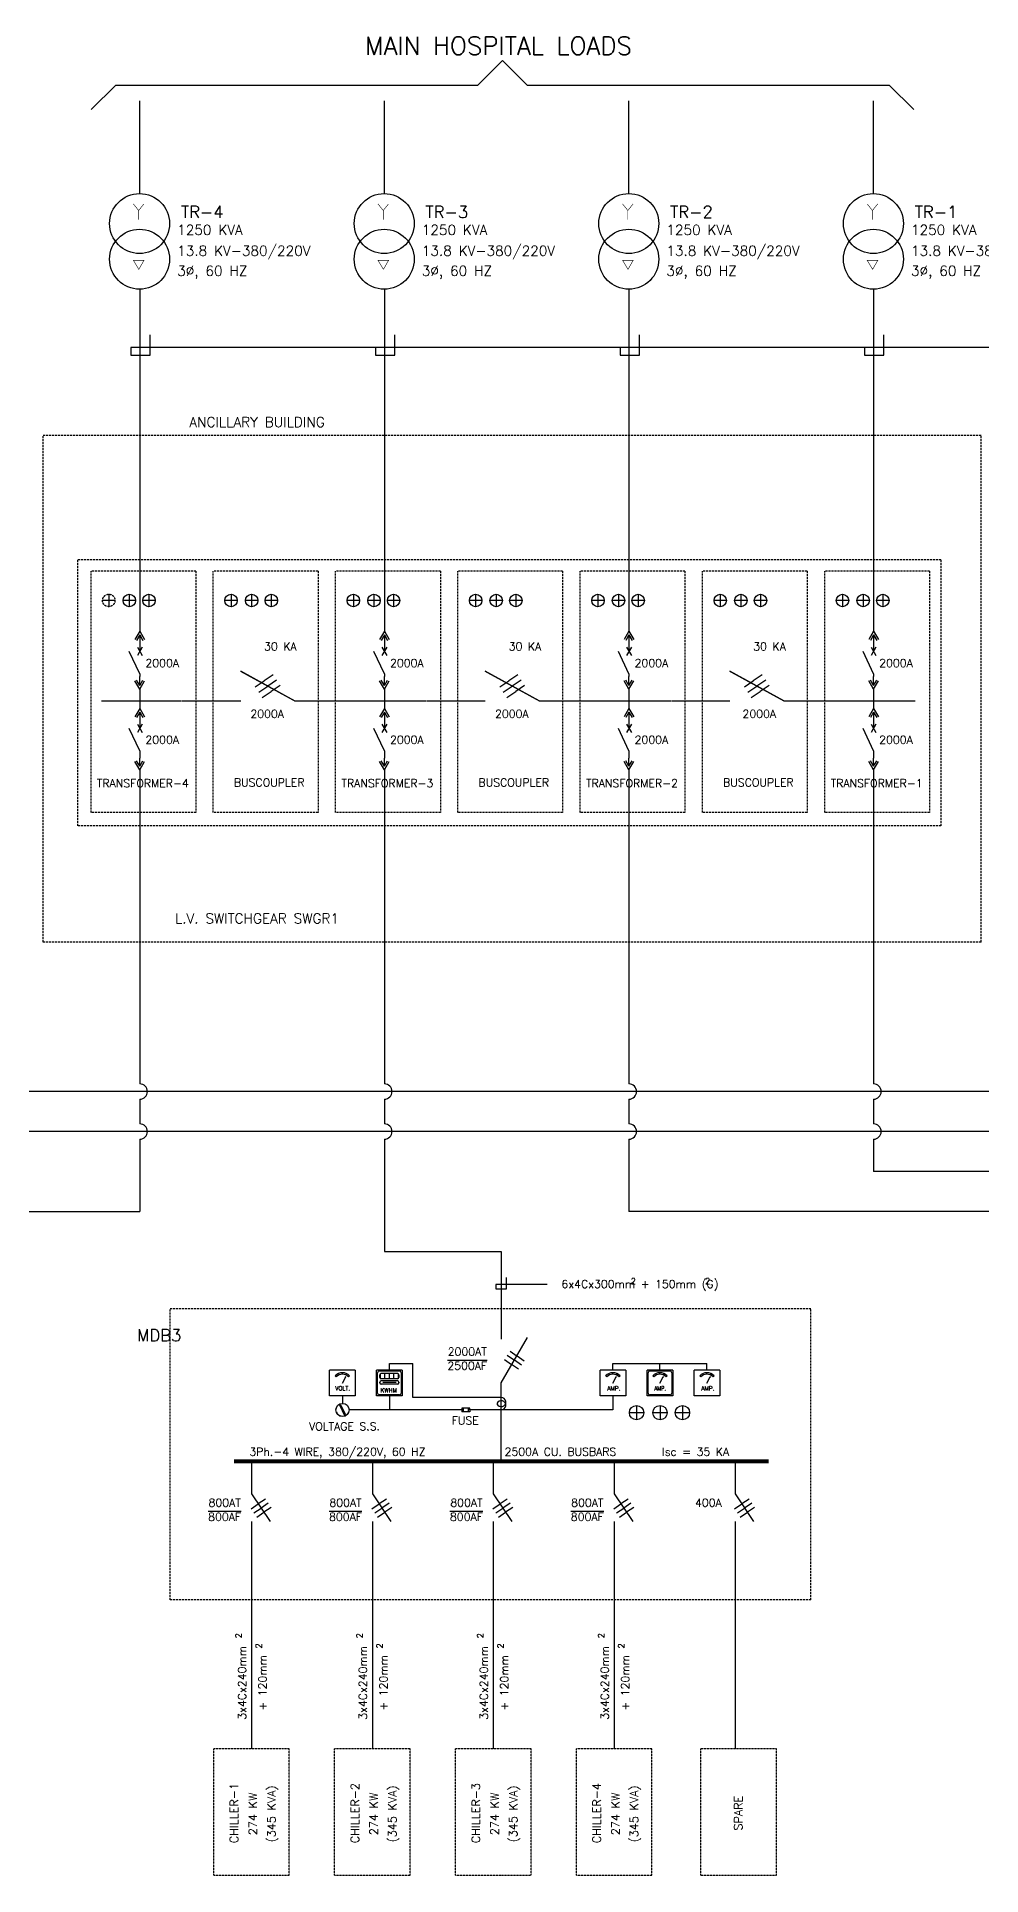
# Model space of a CAD drawing. Extents: x 20055 to 127460, y -8950 to 79188.
# Drawn here: x 64160 to 87773, y 33237 to 79188 of the extents above; entities that cross this region are included whole.
import ezdxf
from ezdxf.enums import TextEntityAlignment as Align

# ---------------------------------------------------------------- set-up
doc = ezdxf.new("R2010")
doc.units = 0
doc.header["$MEASUREMENT"] = 0
doc.linetypes.add('DASHED', pattern=[0.75, 0.5, -0.25])
for name, color, linetype in [('DB', 4, 'CONTINUOUS'), ('GRID-NO', 1, 'CONTINUOUS'), ('TEXT', 200, 'CONTINUOUS'), ('WIRE', 4, 'CONTINUOUS')]:
    doc.layers.add(name, color=color, linetype=linetype)
doc.styles.add('DWG', font='ROMANS.shx', dxfattribs={"width": 0.8, "height": 200})
doc.styles.add('ROMANS', font='ROMANS.shx', dxfattribs={"height": 0.4})

msp = doc.modelspace()

# ---------------------------------------------------------------- linework, layer by layer
at = {"layer": 'DB', "color": 7, "linetype": 'DASHED', "ltscale": 100}
for p, q in [((64319, 56557), (64319, 69219)), ((87768, 69219), (64319, 69219)), ((87768, 56557), (87768, 69219)), ((86767, 66113), (65183, 66113)), ((65183, 59464), (65183, 66113)), ((65517, 59797), (65517, 65827)), ((68135, 65827), (65517, 65827)), ((68135, 65827), (68135, 59797)), ((71193, 65827), (68574, 65827)), ((68574, 59797), (68574, 65827)), ((71193, 65827), (71193, 59797)), ((71632, 59797), (71632, 65827)), ((74250, 65827), (71632, 65827)), ((74250, 65827), (74250, 59797)), ((74690, 59797), (74690, 65827)), ((77308, 65827), (74690, 65827)), ((77308, 65827), (77308, 59797)), ((80366, 65827), (77747, 65827)), ((77747, 59797), (77747, 65827)), ((80366, 65827), (80366, 59797)), ((80805, 59797), (80805, 65827)), ((83423, 65827), (80805, 65827)), ((83423, 65827), (83423, 59797)), ((86481, 65827), (83862, 65827)), ((83862, 59797), (83862, 65827)), ((86481, 65827), (86481, 59797)), ((86767, 66113), (86767, 59464)), ((68135, 59797), (65517, 59797)), ((71193, 59797), (68574, 59797)), ((74250, 59797), (71632, 59797)), ((77308, 59797), (74690, 59797)), ((80366, 59797), (77747, 59797)), ((83423, 59797), (80805, 59797)), ((86481, 59797), (83862, 59797)), ((86767, 59464), (65183, 59464)), ((87768, 56557), (64319, 56557)), ((83516, 47391), (67495, 47391)), ((67495, 40124), (67495, 47391)), ((83516, 40124), (83516, 47391)), ((83516, 40124), (67495, 40124))]:
    msp.add_line(p, q, dxfattribs=at)
at = {"layer": 'DB', "color": 7, "linetype": 'DASHED'}
for p, q in [((70474, 36398), (68585, 36398)), ((68585, 33237), (68585, 36398)), ((70474, 33237), (70474, 36398)), ((71607, 33237), (71607, 36398)), ((73496, 36398), (71607, 36398)), ((73496, 33237), (73496, 36398)), ((76519, 36398), (74629, 36398)), ((74629, 33237), (74629, 36398)), ((76519, 33237), (76519, 36398)), ((77652, 33237), (77652, 36398)), ((79541, 36398), (77652, 36398)), ((79541, 33237), (79541, 36398)), ((80766, 33237), (80766, 36398)), ((82655, 36398), (80766, 36398)), ((82655, 33237), (82655, 36398)), ((68585, 33237), (70474, 33237)), ((71607, 33237), (73496, 33237)), ((74629, 33237), (76519, 33237)), ((77652, 33237), (79541, 33237)), ((80766, 33237), (82655, 33237))]:
    msp.add_line(p, q, dxfattribs=at)
at = {"layer": 'DB', "color": 7, "linetype": 'DASHED', "ltscale": 100}
msp.add_circle((65960, 65099), 156, dxfattribs=at)
at = {"layer": 'GRID-NO', "color": 11}
msp.add_lwpolyline([(76920, 47999), (75639, 47999), (75639, 47892), (75906, 47892), (75906, 48180)], dxfattribs=at)
at = {"layer": 'WIRE', "color": 0}
for p, q in [((75803, 78596), (75188, 77981)), ((75803, 78596), (76419, 77981)), ((66138, 77981), (65522, 77367)), ((66138, 77981), (75188, 77981)), ((76419, 77981), (85469, 77981)), ((85469, 77981), (86085, 77367))]:
    msp.add_line(p, q, dxfattribs=at)
at = {"layer": 'WIRE', "color": 4}
for p, q in [((66736, 75269), (66736, 77585)), ((72851, 75269), (72851, 77585)), ((78966, 75269), (78966, 77585)), ((85081, 75269), (85081, 77585)), ((65960, 65256), (65960, 64943)), ((66474, 65256), (66474, 64943)), ((66966, 65256), (66966, 64943)), ((69018, 65256), (69018, 64943)), ((69532, 65256), (69532, 64943)), ((70024, 65256), (70024, 64943)), ((72076, 65256), (72076, 64943)), ((72590, 65256), (72590, 64943)), ((73081, 65256), (73081, 64943)), ((75133, 65256), (75133, 64943)), ((75647, 65256), (75647, 64943)), ((76139, 65256), (76139, 64943)), ((78191, 65256), (78191, 64943)), ((78705, 65256), (78705, 64943)), ((79196, 65256), (79196, 64943)), ((81248, 65256), (81248, 64943)), ((81762, 65256), (81762, 64943)), ((82254, 65256), (82254, 64943)), ((84306, 65256), (84306, 64943)), ((84820, 65256), (84820, 64943)), ((85312, 65256), (85312, 64943)), ((66117, 65099), (65804, 65099)), ((66631, 65099), (66318, 65099)), ((67123, 65099), (66810, 65099)), ((69174, 65099), (68862, 65099)), ((69688, 65099), (69376, 65099)), ((70180, 65099), (69867, 65099)), ((72232, 65099), (71919, 65099)), ((72746, 65099), (72433, 65099)), ((73238, 65099), (72925, 65099)), ((75290, 65099), (74977, 65099)), ((75804, 65099), (75491, 65099)), ((76295, 65099), (75982, 65099)), ((78347, 65099), (78034, 65099)), ((78861, 65099), (78548, 65099)), ((79353, 65099), (79040, 65099)), ((81405, 65099), (81092, 65099)), ((81919, 65099), (81606, 65099)), ((82411, 65099), (82098, 65099)), ((84462, 65099), (84150, 65099)), ((84976, 65099), (84664, 65099)), ((85468, 65099), (85155, 65099)), ((66736, 63265), (66474, 63825)), ((72851, 63265), (72589, 63825)), ((78966, 63265), (78704, 63825)), ((85081, 63265), (84819, 63825)), ((66736, 63265), (66736, 63199)), ((70608, 62589), (69258, 63328)), ((69620, 62939), (69845, 63088)), ((69709, 62809), (69933, 62958)), ((70069, 63238), (69845, 63088)), ((70157, 63108), (69933, 62958)), ((70243, 62976), (70019, 62827)), ((72851, 63265), (72851, 63199)), ((76723, 62589), (75373, 63328)), ((75736, 62939), (75960, 63088)), ((75824, 62809), (76048, 62958)), ((76184, 63238), (75960, 63088)), ((76272, 63108), (76048, 62958)), ((76358, 62976), (76134, 62827)), ((78966, 63265), (78966, 63199)), ((82838, 62589), (81488, 63328)), ((81851, 62939), (82075, 63088)), ((81939, 62809), (82163, 62958)), ((82299, 63238), (82075, 63088)), ((82387, 63108), (82163, 62958)), ((82473, 62976), (82249, 62827)), ((85081, 63265), (85081, 63199)), ((65781, 62589), (67780, 62589)), ((67799, 62589), (69258, 62589)), ((69795, 62677), (70019, 62827)), ((70608, 62589), (71193, 62589)), ((71632, 62589), (73895, 62589)), ((73914, 62589), (75373, 62589)), ((75910, 62677), (76134, 62827)), ((76723, 62589), (77308, 62589)), ((77747, 62589), (80010, 62589)), ((80029, 62589), (81488, 62589)), ((82025, 62677), (82249, 62827)), ((82838, 62589), (83423, 62589)), ((83862, 62589), (86125, 62589)), ((66736, 61340), (66474, 61901)), ((72851, 61340), (72589, 61901)), ((78966, 61340), (78704, 61901)), ((85081, 61340), (84819, 61901)), ((66736, 61340), (66736, 61155)), ((72851, 61340), (72851, 61155)), ((78966, 61340), (78966, 61155)), ((85081, 61340), (85081, 61155)), ((75772, 48824), (75772, 46636)), ((75772, 45542), (76428, 46675)), ((72977, 46026), (73561, 46026)), ((72977, 45861), (72977, 46026)), ((73561, 45179), (73561, 46026)), ((75850, 46130), (76027, 46006)), ((75923, 46232), (76100, 46109)), ((75995, 46336), (76171, 46212)), ((76204, 45883), (76027, 46006)), ((76277, 45985), (76100, 46109)), ((76348, 46089), (76171, 46212)), ((78564, 46026), (80915, 46026)), ((78564, 45861), (78564, 46026)), ((79740, 45861), (79740, 46026)), ((80915, 45861), (80915, 46026)), ((71480, 45217), (71480, 45861)), ((72122, 45861), (71480, 45861)), ((72122, 45861), (72122, 45217)), ((72656, 45217), (72656, 45861)), ((73298, 45861), (72656, 45861)), ((72681, 45284), (72681, 45794)), ((73231, 45836), (72723, 45836)), ((73273, 45794), (73273, 45284)), ((73298, 45861), (73298, 45217)), ((75772, 43579), (75772, 45542)), ((78243, 45217), (78243, 45861)), ((78885, 45861), (78243, 45861)), ((78885, 45861), (78885, 45217)), ((79419, 45217), (79419, 45861)), ((80061, 45861), (79419, 45861)), ((79443, 45284), (79443, 45794)), ((79994, 45836), (79485, 45836)), ((80036, 45794), (80036, 45284)), ((80061, 45861), (80061, 45217)), ((80594, 45217), (80594, 45861)), ((81236, 45861), (80594, 45861)), ((81236, 45861), (81236, 45217)), ((72122, 45217), (71480, 45217)), ((71801, 45217), (71801, 45031)), ((73298, 45217), (72656, 45217)), ((73231, 45242), (72723, 45242)), ((72977, 45217), (72977, 44866)), ((75772, 45179), (73561, 45179)), ((78885, 45217), (78243, 45217)), ((78564, 45217), (78564, 44866)), ((80061, 45217), (79419, 45217)), ((79994, 45242), (79485, 45242)), ((81236, 45217), (80594, 45217)), ((71648, 44922), (71664, 44916)), ((71669, 44804), (71654, 44797)), ((71733, 45016), (71740, 45000)), ((71736, 44975), (71740, 45000)), ((71736, 44975), (71844, 44745)), ((71740, 45000), (71762, 44987)), ((71751, 44728), (71745, 44712)), ((71762, 44987), (71869, 44757)), ((71844, 44745), (71865, 44733)), ((71860, 45021), (71853, 45005)), ((71865, 44733), (71869, 44757)), ((71865, 44733), (71872, 44717)), ((71952, 44935), (71936, 44928)), ((71942, 44817), (71958, 44811)), ((74784, 44866), (71968, 44866)), ((74784, 44908), (74784, 44823)), ((74986, 44908), (74784, 44908)), ((74986, 44823), (74784, 44823)), ((74822, 44908), (74822, 44823)), ((74949, 44908), (74949, 44823)), ((74986, 44866), (74986, 44908)), ((78564, 44866), (74986, 44866)), ((75772, 44866), (74986, 44866)), ((74986, 44866), (74986, 44823)), ((79334, 44798), (78976, 44798)), ((79155, 44976), (79155, 44619)), ((79921, 44798), (79564, 44798)), ((79742, 44976), (79742, 44619)), ((80483, 44798), (80125, 44798)), ((80304, 44976), (80304, 44619)), ((69529, 43579), (69529, 42770)), ((72552, 43579), (72552, 42770)), ((75574, 43579), (75574, 42770)), ((78597, 43579), (78597, 42770)), ((81619, 43579), (81619, 42770)), ((81705, 43579), (82456, 43579)), ((69529, 42770), (69994, 42074)), ((72552, 42770), (73016, 42074)), ((75574, 42770), (76039, 42074)), ((78597, 42770), (79061, 42074)), ((81619, 42770), (82083, 42074)), ((69519, 42397), (69698, 42517)), ((69590, 42293), (69769, 42413)), ((69658, 42188), (69838, 42308)), ((69877, 42636), (69698, 42517)), ((69948, 42532), (69769, 42413)), ((70017, 42427), (69838, 42308)), ((72541, 42397), (72721, 42517)), ((72612, 42293), (72791, 42413)), ((72681, 42188), (72860, 42308)), ((72900, 42636), (72721, 42517)), ((72971, 42532), (72791, 42413)), ((73039, 42427), (72860, 42308)), ((75564, 42397), (75743, 42517)), ((75634, 42293), (75814, 42413)), ((75703, 42188), (75883, 42308)), ((75922, 42636), (75743, 42517)), ((75993, 42532), (75814, 42413)), ((76062, 42427), (75883, 42308)), ((78586, 42397), (78765, 42517)), ((78657, 42293), (78836, 42413)), ((78726, 42188), (78905, 42308)), ((78945, 42636), (78765, 42517)), ((79015, 42532), (78836, 42413)), ((79084, 42427), (78905, 42308)), ((81608, 42397), (81788, 42517)), ((81679, 42293), (81858, 42413)), ((81748, 42188), (81927, 42308)), ((81967, 42636), (81788, 42517)), ((82038, 42532), (81858, 42413)), ((82107, 42427), (81927, 42308)), ((69529, 42074), (69529, 36398)), ((72552, 42074), (72552, 36398)), ((75574, 42074), (75574, 36398)), ((78597, 42074), (78597, 36398)), ((81619, 42074), (81619, 36398))]:
    msp.add_line(p, q, dxfattribs=at)
at = {"layer": 'WIRE', "color": 4, "linetype": 'Continuous'}
for p, q in [((66736, 72877), (66736, 64329)), ((72851, 72877), (72851, 64329)), ((78966, 72877), (78966, 64329)), ((85081, 72877), (85081, 64329)), ((66736, 64329), (66616, 64121)), ((66736, 64236), (66656, 64098)), ((66676, 63929), (66796, 63721)), ((66796, 63929), (66676, 63721)), ((66736, 64329), (66856, 64121)), ((66736, 64236), (66816, 64098)), ((66736, 64236), (66736, 63825)), ((72851, 64329), (72731, 64121)), ((72851, 64236), (72771, 64098)), ((72791, 63929), (72911, 63721)), ((72911, 63929), (72791, 63721)), ((72851, 64329), (72971, 64121)), ((72851, 64236), (72931, 64098)), ((72851, 64236), (72851, 63825)), ((78966, 64329), (78846, 64121)), ((78966, 64236), (78886, 64098)), ((79026, 63929), (78906, 63721)), ((78906, 63929), (79026, 63721)), ((78966, 64329), (79086, 64121)), ((78966, 64236), (79046, 64098)), ((78966, 64236), (78966, 63825)), ((85081, 64329), (84961, 64121)), ((85081, 64236), (85001, 64098)), ((85021, 63929), (85141, 63721)), ((85141, 63929), (85021, 63721)), ((85081, 64329), (85201, 64121)), ((85081, 64236), (85161, 64098)), ((85081, 64236), (85081, 63825)), ((66736, 62878), (66616, 63087)), ((66736, 62971), (66656, 63110)), ((66736, 62971), (66736, 63199)), ((66736, 62971), (66816, 63110)), ((66736, 62878), (66856, 63087)), ((72851, 62878), (72731, 63087)), ((72851, 62971), (72771, 63110)), ((72851, 62971), (72851, 63199)), ((72851, 62971), (72931, 63110)), ((72851, 62878), (72971, 63087)), ((78966, 62878), (78846, 63087)), ((78966, 62971), (78886, 63110)), ((78966, 62971), (78966, 63199)), ((78966, 62971), (79046, 63110)), ((78966, 62878), (79086, 63087)), ((85081, 62878), (84961, 63087)), ((85081, 62971), (85001, 63110)), ((85081, 62971), (85081, 63199)), ((85081, 62971), (85161, 63110)), ((85081, 62878), (85201, 63087)), ((66736, 62878), (66736, 62589)), ((66736, 62589), (66736, 62402)), ((72851, 62878), (72851, 62589)), ((72851, 62589), (72851, 62402)), ((78966, 62878), (78966, 62589)), ((78966, 62589), (78966, 62402)), ((85081, 62878), (85081, 62589)), ((85081, 62589), (85081, 62402)), ((66736, 62402), (66616, 62194)), ((66736, 62309), (66656, 62170)), ((66736, 62402), (66856, 62194)), ((66736, 62309), (66736, 61901)), ((66736, 62309), (66816, 62170)), ((72851, 62402), (72731, 62194)), ((72851, 62309), (72771, 62170)), ((72851, 62402), (72971, 62194)), ((72851, 62309), (72931, 62170)), ((72851, 62309), (72851, 61901)), ((78966, 62402), (78846, 62194)), ((78966, 62309), (78886, 62170)), ((78966, 62402), (79086, 62194)), ((78966, 62309), (79046, 62170)), ((78966, 62309), (78966, 61901)), ((85081, 62402), (84961, 62194)), ((85081, 62309), (85001, 62170)), ((85081, 62402), (85201, 62194)), ((85081, 62309), (85161, 62170)), ((85081, 62309), (85081, 61901)), ((66796, 62005), (66676, 61797)), ((66676, 62005), (66796, 61797)), ((72911, 62005), (72791, 61797)), ((72791, 62005), (72911, 61797)), ((78906, 62005), (79026, 61797)), ((79026, 62005), (78906, 61797)), ((85141, 62005), (85021, 61797)), ((85021, 62005), (85141, 61797)), ((66736, 60955), (66736, 61155)), ((72851, 60955), (72851, 61155)), ((78966, 60955), (78966, 61155)), ((85081, 60955), (85081, 61155)), ((66736, 60862), (66616, 61070)), ((66736, 60955), (66656, 61093)), ((66736, 60955), (66816, 61093)), ((66736, 60862), (66856, 61070)), ((66736, 60862), (66736, 53014)), ((72851, 60862), (72731, 61070)), ((72851, 60955), (72771, 61093)), ((72851, 60955), (72931, 61093)), ((72851, 60862), (72971, 61070)), ((72851, 60862), (72851, 53014)), ((78966, 60862), (78846, 61070)), ((78966, 60955), (78886, 61093)), ((78966, 60955), (79046, 61093)), ((78966, 60862), (79086, 61070)), ((78966, 60862), (78966, 53014)), ((85081, 60862), (84961, 61070)), ((85081, 60955), (85001, 61093)), ((85081, 60955), (85161, 61093)), ((85081, 60862), (85201, 61070)), ((85081, 60862), (85081, 53014)), ((96548, 52824), (20189, 52824)), ((66736, 52634), (66736, 52014)), ((72851, 52634), (72851, 52014)), ((78966, 52634), (78966, 52014)), ((85081, 52634), (85081, 52014)), ((100280, 51824), (21189, 51824)), ((66736, 51634), (66736, 49824)), ((72851, 51634), (72851, 48824)), ((78966, 51634), (78966, 49824)), ((85081, 51634), (85081, 50824)), ((117358, 50824), (85081, 50824)), ((43807, 49824), (66736, 49824)), ((97665, 49824), (78966, 49824)), ((72851, 48824), (75772, 48824))]:
    msp.add_line(p, q, dxfattribs=at)
at = {"layer": 'WIRE', "color": 11}
for p, q in [((71621, 45720), (71646, 45695)), ((71657, 45717), (71664, 45709)), ((71673, 45731), (71680, 45722)), ((71693, 45741), (71698, 45732)), ((71711, 45761), (71718, 45742)), ((71736, 45759), (71739, 45749)), ((71756, 45764), (71759, 45754)), ((71782, 45768), (71782, 45758)), ((71801, 45539), (71884, 45697)), ((71801, 45539), (71801, 45539)), ((71801, 45539), (71802, 45539)), ((71802, 45758), (71802, 45779)), ((71822, 45768), (71822, 45758)), ((71848, 45764), (71846, 45754)), ((71869, 45759), (71865, 45749)), ((71874, 45686), (71888, 45704)), ((71880, 45690), (71874, 45686)), ((71880, 45682), (71888, 45704)), ((71880, 45690), (71880, 45682)), ((71893, 45761), (71886, 45742)), ((71911, 45741), (71906, 45732)), ((71931, 45731), (71924, 45722)), ((71947, 45717), (71941, 45709)), ((71957, 45695), (71982, 45720)), ((72740, 45681), (72740, 45740)), ((72740, 45540), (72740, 45557)), ((72754, 45662), (72754, 45759)), ((72754, 45548), (72754, 45550)), ((73180, 45774), (72773, 45774)), ((73180, 45647), (72773, 45647)), ((73180, 45591), (72773, 45591)), ((73180, 45507), (72773, 45507)), ((73143, 45548), (72809, 45548)), ((72866, 45662), (72866, 45759)), ((72977, 45662), (72977, 45759)), ((73088, 45662), (73088, 45759)), ((73199, 45759), (73199, 45662)), ((73199, 45550), (73199, 45548)), ((73214, 45740), (73214, 45681)), ((73214, 45557), (73214, 45540)), ((78384, 45720), (78409, 45695)), ((78420, 45717), (78426, 45709)), ((78436, 45731), (78443, 45722)), ((78456, 45741), (78461, 45732)), ((78473, 45761), (78481, 45742)), ((78498, 45759), (78501, 45749)), ((78519, 45764), (78521, 45754)), ((78545, 45768), (78545, 45758)), ((78564, 45539), (78646, 45697)), ((78564, 45539), (78564, 45539)), ((78564, 45539), (78564, 45539)), ((78565, 45758), (78565, 45779)), ((78585, 45768), (78584, 45758)), ((78611, 45764), (78608, 45754)), ((78631, 45759), (78628, 45749)), ((78637, 45686), (78650, 45704)), ((78643, 45690), (78637, 45686)), ((78643, 45682), (78650, 45704)), ((78643, 45690), (78643, 45682)), ((78656, 45761), (78649, 45742)), ((78674, 45741), (78669, 45732)), ((78694, 45731), (78687, 45722)), ((78710, 45717), (78703, 45709)), ((78720, 45695), (78745, 45720)), ((79559, 45720), (79584, 45695)), ((79595, 45717), (79602, 45709)), ((79612, 45731), (79618, 45722)), ((79631, 45741), (79636, 45732)), ((79649, 45761), (79656, 45742)), ((79674, 45759), (79677, 45749)), ((79694, 45764), (79697, 45754)), ((79720, 45768), (79721, 45758)), ((79739, 45539), (79822, 45697)), ((79739, 45539), (79740, 45539)), ((79740, 45758), (79740, 45779)), ((79740, 45539), (79740, 45539)), ((79760, 45768), (79760, 45758)), ((79786, 45764), (79784, 45754)), ((79807, 45759), (79804, 45749)), ((79812, 45686), (79826, 45704)), ((79818, 45690), (79812, 45686)), ((79818, 45682), (79826, 45704)), ((79818, 45690), (79818, 45682)), ((79832, 45761), (79824, 45742)), ((79849, 45741), (79844, 45732)), ((79869, 45731), (79862, 45722)), ((79885, 45717), (79879, 45709)), ((79895, 45695), (79920, 45720)), ((80734, 45720), (80759, 45695)), ((80771, 45717), (80777, 45709)), ((80787, 45731), (80794, 45722)), ((80807, 45741), (80812, 45732)), ((80824, 45761), (80832, 45742)), ((80849, 45759), (80852, 45749)), ((80870, 45764), (80872, 45754)), ((80896, 45768), (80896, 45758)), ((80915, 45758), (80916, 45779)), ((80915, 45539), (80997, 45697)), ((80915, 45539), (80915, 45539)), ((80915, 45539), (80915, 45539)), ((80936, 45768), (80935, 45758)), ((80961, 45764), (80959, 45754)), ((80982, 45759), (80979, 45749)), ((80988, 45686), (81001, 45704)), ((80994, 45690), (80988, 45686)), ((80994, 45682), (81001, 45704)), ((80994, 45690), (80994, 45682)), ((81007, 45761), (81000, 45742)), ((81025, 45741), (81020, 45732)), ((81044, 45731), (81038, 45722)), ((81061, 45717), (81054, 45709)), ((81071, 45695), (81096, 45720))]:
    msp.add_line(p, q, dxfattribs=at)
at = {"layer": 'WIRE', "color": 4}
for points, const_width in [([(66575, 75010), (66707, 74845), (66707, 74615)], 14.4), ([(66839, 75010), (66707, 74845), (66707, 74615)], 14.4), ([(72691, 75010), (72822, 74845), (72822, 74615)], 14.4), ([(72954, 75010), (72822, 74845), (72822, 74615)], 14.4), ([(78806, 75010), (78938, 74845), (78938, 74615)], 14.4), ([(79070, 75010), (78938, 74845), (78938, 74615)], 14.4), ([(84921, 75010), (85053, 74845), (85053, 74615)], 14.4), ([(85185, 75010), (85053, 74845), (85053, 74615)], 14.4), ([(71193, 62589), (70608, 62589), (69258, 63328)], 32), ([(77308, 62589), (76723, 62589), (75373, 63328)], 32), ([(83423, 62589), (82838, 62589), (81488, 63328)], 32), ([(67780, 62589), (65781, 62589)], 32), ([(69258, 62589), (67799, 62589)], 32), ([(73895, 62589), (71193, 62589)], 32), ([(75373, 62589), (73914, 62589)], 32), ([(80010, 62589), (77308, 62589)], 32), ([(81488, 62589), (80029, 62589)], 32), ([(86125, 62589), (83423, 62589)], 32), ([(69088, 43579), (82456, 43579)], 25.6)]:
    msp.add_lwpolyline(points, dxfattribs=dict(at, const_width=const_width))
at = {"layer": 'WIRE', "color": 4, "const_width": 14.4}
for points in [[(66578, 73599), (66841, 73599), (66712, 73376)], [(72693, 73599), (72956, 73599), (72827, 73376)], [(78808, 73599), (79072, 73599), (78942, 73376)], [(84923, 73599), (85187, 73599), (85058, 73376)]]:
    msp.add_lwpolyline(points, close=True, dxfattribs=at)
at = {"layer": 'WIRE', "color": 0}
for points in [[(72925, 71417), (66512, 71417), (66512, 71229), (66996, 71229), (66996, 71740)], [(79040, 71417), (72627, 71417), (72627, 71229), (73112, 71229), (73112, 71740)], [(89258, 71417), (78742, 71417), (78742, 71229), (79227, 71229), (79227, 71740)], [(88809, 71417), (84858, 71417), (84858, 71229), (85342, 71229), (85342, 71740)]]:
    msp.add_lwpolyline(points, dxfattribs=at)
at = {"layer": 'WIRE', "color": 11}
for points, const_width in [([(71803, 45539, -1), (71800, 45539, -1)], 2.52), ([(71802, 45539, -1), (71801, 45539, -1)], 1.05), ([(78565, 45539, -1), (78562, 45539, -1)], 2.52), ([(78565, 45539, -1), (78564, 45539, -1)], 1.05), ([(79740, 45539, -1), (79738, 45539, -1)], 2.52), ([(79740, 45539, -1), (79739, 45539, -1)], 1.05), ([(80916, 45539, -1), (80913, 45539, -1)], 2.52), ([(80916, 45539, -1), (80914, 45539, -1)], 1.05)]:
    msp.add_lwpolyline(points, format="xyb", close=True, dxfattribs=dict(at, const_width=const_width))
at = {"layer": 'WIRE', "color": 4}
msp.add_lwpolyline([(82456, 43579, 100, 100, 0), (69088, 43579, 25.6, 25.6, 0)], format="xyseb", dxfattribs=at)
for centre, radius in [((66731, 74519), 750), ((72847, 74519), 750), ((78962, 74519), 750), ((85077, 74519), 750), ((66731, 73627), 750), ((72847, 73627), 750), ((78962, 73627), 750), ((85077, 73627), 750), ((66474, 65099), 156), ((66966, 65099), 156), ((69018, 65099), 156), ((69532, 65099), 156), ((70024, 65099), 156), ((72076, 65099), 156), ((72590, 65099), 156), ((73081, 65099), 156), ((75133, 65099), 156), ((75647, 65099), 156), ((76139, 65099), 156), ((78191, 65099), 156), ((78705, 65099), 156), ((79196, 65099), 156), ((81248, 65099), 156), ((81762, 65099), 156), ((82254, 65099), 156), ((84306, 65099), 156), ((84820, 65099), 156), ((85312, 65099), 156), ((71803, 44866), 165), ((79155, 44798), 179), ((79742, 44798), 179), ((80304, 44798), 179)]:
    msp.add_circle(centre, radius, dxfattribs=at)
for centre, radius, start, end in [((66736, 52824), 190, 270, 90), ((72851, 52824), 190, 270, 90), ((78966, 52824), 190, 270, 90), ((85081, 52824), 190, 270, 90), ((66736, 51824), 190, 270, 90), ((72851, 51824), 190, 270, 90), ((78966, 51824), 190, 270, 90), ((85081, 51824), 190, 270, 90), ((72723, 45794), 41.9, 90, 180), ((73231, 45794), 41.9, 360, 90), ((79485, 45794), 41.9, 90, 180), ((79994, 45794), 41.9, 360, 90), ((72723, 45284), 41.9, 180, 270), ((73231, 45284), 41.9, 270, 0), ((75772, 45064), 115, 201.2775, 90), ((75772, 44981), 115, 270, 158.7225), ((79485, 45284), 41.9, 180, 270), ((79994, 45284), 41.9, 270, 0)]:
    msp.add_arc(centre, radius, start, end, dxfattribs=at)
at = {"layer": 'WIRE', "color": 11}
for centre, radius, start, end in [((71801, 45539), 256, 45.0803, 134.9197), ((71801, 45539), 220, 45.0803, 134.9197), ((72773, 45740), 33.5, 90, 180), ((72773, 45681), 33.5, 180, 270), ((72773, 45557), 33.5, 90, 180), ((72773, 45540), 33.5, 180, 270), ((73180, 45740), 33.5, 360, 90), ((73180, 45681), 33.5, 270, 0), ((73180, 45557), 33.5, 0, 90), ((73180, 45540), 33.5, 270, 0), ((78564, 45539), 256, 45.0803, 134.9197), ((78564, 45539), 220, 45.0803, 134.9197), ((79740, 45539), 256, 45.0803, 134.9197), ((79740, 45539), 220, 45.0803, 134.9197), ((80915, 45539), 256, 45.0803, 134.9197), ((80915, 45539), 220, 45.0803, 134.9197)]:
    msp.add_arc(centre, radius, start, end, dxfattribs=at)

# ---------------------------------------------------------------- texts
at = {"layer": 'GRID-NO', "color": 4}
for s, height, style, p in [('TR-4', 300, 'ROMANS', (68297, 74808)), ('TR-3', 300, 'ROMANS', (74412, 74808)), ('TR-2', 300, 'ROMANS', (80528, 74808)), ('TR-1', 300, 'ROMANS', (86643, 74808)), ('ANCILLARY BUILDING', 250, 'ROMANS', (69668, 69559)), ('30 KA', 200, 'ROMANS', (70251, 63949)), ('30 KA', 200, 'ROMANS', (76366, 63949)), ('30 KA', 200, 'ROMANS', (82481, 63949)), ('2000A', 200, 'ROMANS', (67297, 63534)), ('2000A', 200, 'ROMANS', (73412, 63534)), ('2000A', 200, 'ROMANS', (79527, 63534)), ('2000A', 200, 'ROMANS', (85642, 63534)), ('2000A', 200, 'ROMANS', (69921, 62265)), ('2000A', 200, 'ROMANS', (76037, 62265)), ('2000A', 200, 'ROMANS', (82224, 62265)), ('2000A', 200, 'ROMANS', (67297, 61616)), ('2000A', 200, 'ROMANS', (73412, 61616)), ('2000A', 200, 'ROMANS', (79527, 61616)), ('2000A', 200, 'ROMANS', (85642, 61616)), ('TRANSFORMER-4', 200, 'ROMANS', (66812, 60531)), ('BUSCOUPLER', 200, 'ROMANS', (69971, 60549)), ('TRANSFORMER-3', 200, 'ROMANS', (72927, 60531)), ('BUSCOUPLER', 200, 'ROMANS', (76086, 60549)), ('TRANSFORMER-2', 200, 'ROMANS', (79042, 60531)), ('BUSCOUPLER', 200, 'ROMANS', (82201, 60549)), ('TRANSFORMER-1', 200, 'ROMANS', (85158, 60531)), ('L.V. SWITCHGEAR SWGR1', 250, 'ROMANS', (69668, 57151)), ('6x4Cx300mm + 150mm (G)', 200, 'DWG', (79241, 47999)), ('2', 150, 'DWG', (79076, 48088)), ('2', 150, 'DWG', (80933, 48088))]:
    msp.add_text(s, height=height, dxfattribs=dict(at, style=style)).set_placement(p, align=Align.MIDDLE)
at = {"layer": 'GRID-NO', "color": 4, "style": 'ROMANS'}
for s, p in [('1250 KVA', (67671, 74236)), ('1250 KVA', (73786, 74236)), ('1250 KVA', (79901, 74236)), ('1250 KVA', (86016, 74236)), ('13.8 KV-380/220V', (67671, 73713)), ('13.8 KV-380/220V', (73786, 73713)), ('13.8 KV-380/220V', (79901, 73713)), ('13.8 KV-380/220V', (86016, 73713)), ('3%%C, 60 HZ', (67671, 73212)), ('3%%C, 60 HZ', (73786, 73212)), ('3%%C, 60 HZ', (79901, 73212)), ('3%%C, 60 HZ', (86016, 73212))]:
    msp.add_text(s, height=250, dxfattribs=at).set_placement(p)
at = {"layer": 'GRID-NO', "color": 4, "style": 'DWG'}
for s, height, p in [('2', 150, (69204, 39223)), ('2', 150, (72226, 39223)), ('2', 150, (75248, 39223)), ('2', 150, (78271, 39223)), ('3x4Cx240mm', 200, (69292, 38044)), ('2', 150, (69708, 38968)), ('+ 120mm', 200, (69805, 38044)), ('3x4Cx240mm', 200, (72314, 38044)), ('2', 150, (72730, 38968)), ('+ 120mm', 200, (72827, 38044)), ('3x4Cx240mm', 200, (75337, 38044)), ('2', 150, (75753, 38968)), ('+ 120mm', 200, (75849, 38044)), ('3x4Cx240mm', 200, (78359, 38044)), ('2', 150, (78775, 38968)), ('+ 120mm', 200, (78872, 38044)), ('CHILLER-1', 205.3, (69092, 34788)), ('(345 KVA)', 205.3, (70042, 34770)), ('CHILLER-2', 205.3, (72115, 34788)), ('(345 KVA)', 205.3, (73065, 34770)), ('CHILLER-3', 205.3, (75137, 34788)), ('(345 KVA)', 205.3, (76087, 34770)), ('CHILLER-4', 205.3, (78159, 34788)), ('(345 KVA)', 205.3, (79109, 34770)), ('274 KW', 205.3, (69562, 34770)), ('274 KW', 205.3, (72585, 34770)), ('274 KW', 205.3, (75607, 34770)), ('274 KW', 205.3, (78629, 34770)), ('SPARE', 205.3, (81698, 34788))]:
    msp.add_text(s, height=height, rotation=90, dxfattribs=at).set_placement(p, align=Align.MIDDLE)
at = {"layer": 'TEXT', "color": 4, "style": 'ROMANS'}
for s, height, p in [('MAIN HOSPITAL LOADS', 450, (72368, 78738)), ('                    MDB3', 300, (62195, 46582)), ('VOLTAGE S.S.', 200, (70967, 44356)), ('3Ph.-4 WIRE, 380/220V, 60 HZ', 200, (69474, 43722)), ('2500A CU. BUSBARS', 200, (75856, 43722)), ('Isc = 35 KA', 200, (79790, 43722))]:
    msp.add_text(s, height=height, dxfattribs=at).set_placement(p)
for s, p in [('2000AT', (74922, 46325)), ('%%O2500AF', (74922, 45972)), ('FUSE', (74872, 44602)), ('%%O800AF', (68857, 42195)), ('800AT', (68857, 42548)), ('%%O800AF', (71879, 42195)), ('800AT', (71879, 42548)), ('%%O800AF', (74902, 42195)), ('800AT', (74902, 42548)), ('%%O800AF', (77924, 42195)), ('800AT', (77924, 42548)), ('400A', (80951, 42548))]:
    msp.add_text(s, height=200, dxfattribs=at).set_placement(p, align=Align.MIDDLE)
at = {"layer": 'WIRE', "color": 11, "style": 'DWG'}
for s, p in [('VOLT.', (71622, 45352)), ('KWHM', (72756, 45305)), ('AMP.', (78425, 45352)), ('AMP.', (80776, 45352))]:
    msp.add_text(s, height=104.8, dxfattribs=at).set_placement(p)
at = {"layer": 'WIRE', "color": 11, "style": 'DWG', "width": 0.8}
msp.add_text('AMP.', height=104.8, dxfattribs=at).set_placement((79600, 45352))

doc.saveas('drawing.dxf')
